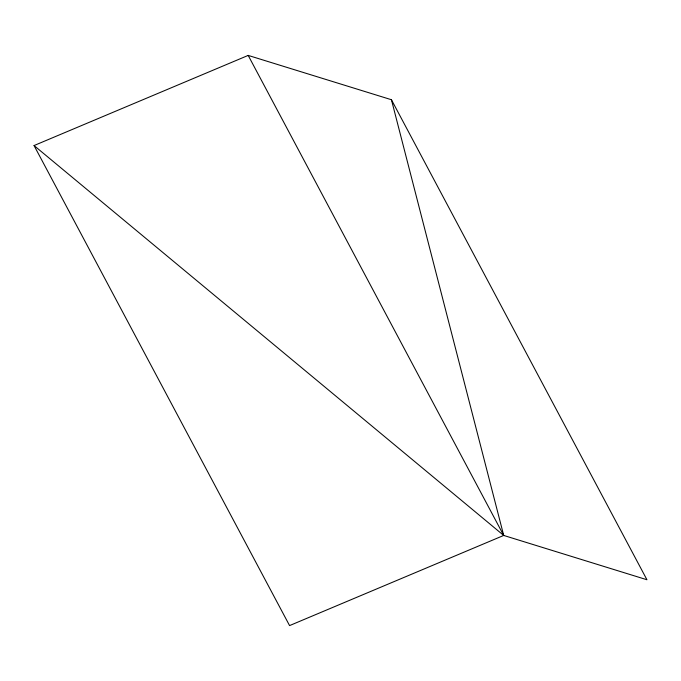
<?xml version="1.0" encoding="UTF-8"?>
<svg xmlns="http://www.w3.org/2000/svg" width="681" height="681" viewBox="0 0 681 681"><rect width="100%" height="100%" fill="white"/><g stroke="black" fill="none" stroke-linecap="round" stroke-linejoin="round"><path stroke-width="1.02" d="M34.05 145.555L248.19 55.408L391.43 99.724L646.95 579.752L503.71 535.445L34.05 145.555L289.57 625.592L503.71 535.445L391.43 99.724M248.19 55.408L503.71 535.445"/></g></svg>
